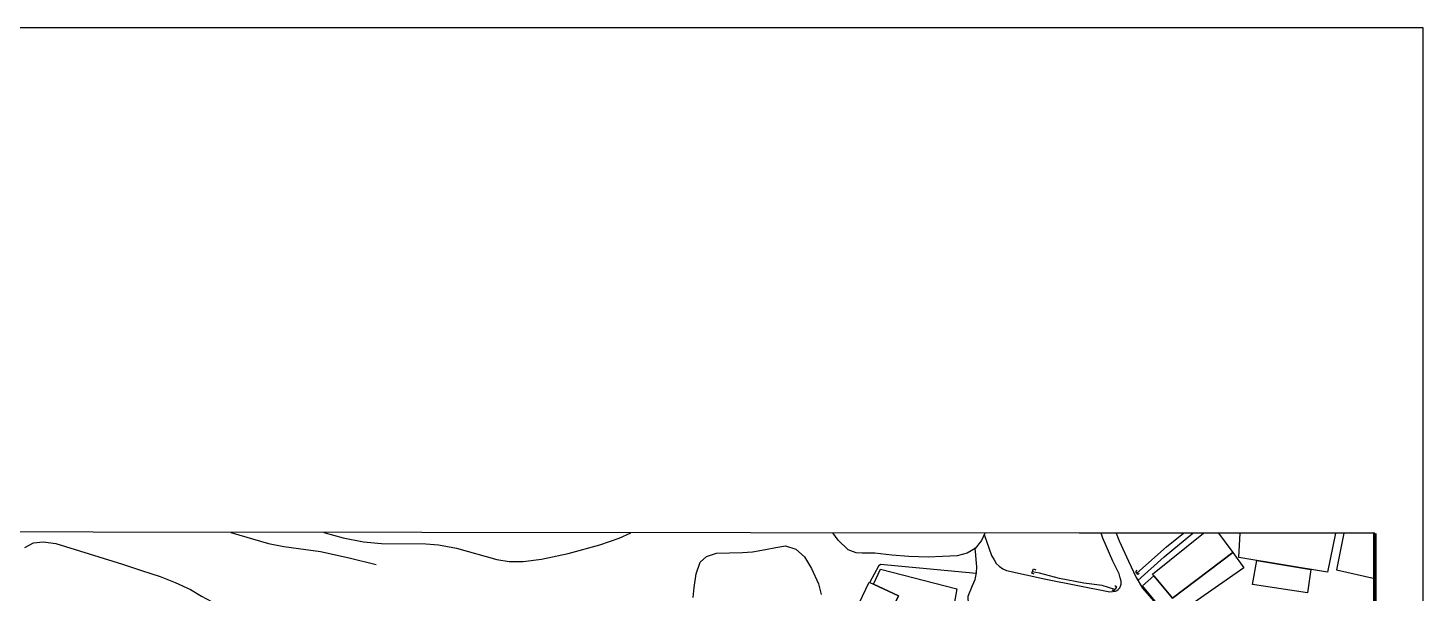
# Model space of a CAD drawing. Header units: millimetres. Extents: x 6886 to 7682, y 1103 to 1809.
# Drawn here: x 7493.2 to 7681.9, y 1542.6 to 1619.1 of the extents above; entities that cross this region are included whole.
import ezdxf
from ezdxf.xclip import XClip

# ---------------------------------------------------------------- set-up
doc = ezdxf.new("R2010")
doc.units = ezdxf.units.MM
doc.header["$LTSCALE"] = 10
doc.header["$MEASUREMENT"] = 0
doc.header["$XCLIPFRAME"] = 2
doc.linetypes.add('A-CENTR01', pattern=[2, 1.25, -0.25, 0.25, -0.25])
doc.layers.add('TN-MACL', color=6, linetype='A-CENTR01')
doc.layers.add('TZ-BASE', color=253, linetype='Continuous')
doc.layers.add('TX-PAPR', color=2, linetype='Continuous', plot=False)

# ---------------------------------------------------------------- blocks, each defined once
blk = doc.blocks.new('JD-FGHFFHHF5RSFGS')
at = {"layer": 'TZ-BASE'}
for points, elevation in [([(539.97, 81.72), (540.31, 81.69), (543.57, 81.14), (545.96, 80.53), (547.43, 79.97), (555.31, 76.17), (557.92, 75.13), (560.54, 74.41), (563.29, 73.87), (565.71, 73.65), (571.71, 73.6), (573.43, 73.48), (575.85, 73), (581.33, 71.46), (582.98, 71.19), (584.89, 71.23), (587.34, 71.52), (590.96, 72.31), (595.22, 73.45), (597.85, 74.35), (599.89, 75.3), (602.13, 76.66), (605.88, 79.15), (607.59, 79.99), (610.12, 80.78), (616.69, 82.48), (621.94, 84.1)], 45), ([(543.15, 75.81), (550.41, 73.63), (552.48, 73.23), (557.47, 72.56), (561.33, 71.7), (564.98, 70.79)], 44), ([(696.19, 76.56), (694.87, 70.1), (700.06, 68.93)], 44.26)]:
    blk.add_lwpolyline(points, dxfattribs=dict(at, elevation=elevation))
for points in [[(667.88, 69.61, 41.82), (671.89, 73.19, 42.14), (678.37, 78.41, 42.71), (679.1, 79.3, 42.75), (679.83, 80.55, 43.02), (680.77, 82.06, 43.34), (681.56, 83.14, 43.51), (682.7, 84.83, 43.68), (684.04, 87.25, 44.19), (685.11, 88.95, 44.45), (686, 90.24, 44.53), (686.97, 91.69, 44.54), (687.97, 93.2, 44.6), (688.57, 94.7, 44.7), (689.08, 96.16, 44.9), (689.61, 97.89, 45.04), (690.03, 99.49, 45.14), (690.42, 101.34, 45.17), (690.77, 102.94, 45.31), (691, 104.29, 45.34), (691.12, 105.61, 45.42), (691.17, 107.13, 45.44), (691.21, 108.97, 45.48), (691.27, 111.32, 45.62), (691.12, 113.83, 45.79), (690.76, 118.42, 46.18), (690.67, 120, 46.23), (690.6, 122.44, 46.28), (690.54, 124.32, 46.49), (690.62, 126.41, 46.7), (690.74, 128.78, 46.88), (690.84, 130, 46.95)], [(647.24, 74.88, 43.73), (648.23, 72.04, 42.65), (648.57, 71.44, 42.29), (648.86, 70.96, 42.34), (649.25, 70.56, 42.19), (649.73, 70.22, 42.14), (650.23, 69.99, 42.14), (655.58, 68.81, 41.87), (664.22, 67.09, 41.33), (664.98, 67.19, 41.32), (665.17, 67.28, 41.32), (665.35, 67.41, 41.33), (665.59, 67.66, 41.51), (665.72, 68.02, 41.68), (665.76, 68.16, 41.72), (665.77, 68.54, 41.81), (665.64, 69, 41.87), (665.47, 69.53, 41.98), (665.07, 70.35, 42.18), (664.63, 71.27, 42.37), (663.29, 74.36, 43.26), (662.27, 77.53, 43.65), (661.22, 81.35, 44.51), (660.97, 82.43, 44.72), (660.77, 83.56, 44.94), (660.77, 83.78, 44.95), (660.65, 84.76, 44.96), (660.58, 85.87, 45.01), (660.6, 85.97, 45.09), (661.39, 87.24, 45.2), (662.06, 86.68, 44.89), (662.22, 84.67, 44.42), (662.59, 82.85, 44.05), (662.82, 81.69, 43.69), (663.53, 79.61, 43.57), (664.5, 76.6, 43.21), (665.5, 73.99, 42.71), (666.73, 71.26, 42.08), (667.78, 69.04, 41.39), (668.66, 67.6, 41.66), (670.11, 65.89, 41.67)], [(668.02, 68.65, 41.46), (671.58, 71.82, 42.49), (678.18, 77.31, 42.77), (679.94, 78.65, 42.94), (680.98, 79.45, 43.03), (682.07, 79.95, 43.03), (683.13, 80.15, 42.86), (684.39, 80, 42.78), (685.67, 79.54, 42.68), (687.29, 79.23, 42.58), (691.9, 78.49, 42.59), (693.71, 78.33, 42.59), (695.8, 78.08, 42.59), (697.96, 77.86, 42.59), (700.07, 77.39, 42.59)], [(694.9, 75.7, 43.99), (693.66, 69.76, 43.9), (681.66, 71.73, 44.05), (681.99, 77.63, 44.06), (694.9, 75.7, 43.99)], [(678.18, 76.06, 44.48), (680.86, 72.45, 44.48), (672.72, 66.24, 44.39), (669.99, 69.49, 44.37), (678.18, 76.06, 44.48)], [(517.47, 73.09, 43.49), (518.64, 73.73, 43.49), (519.93, 73.89, 43.49), (521.64, 73.64, 43.49), (530.68, 70.86, 43.42), (533.26, 69.97, 43.35), (535.76, 69.18, 43.3), (537.8, 68.36, 43.29), (539.86, 67.44, 43.29), (541.37, 66.54, 43.29), (542.69, 65.81, 43.24), (544.15, 65.04, 43.21), (545.63, 64.41, 43.21), (547.42, 63.85, 43.16), (549.06, 63.51, 43.01), (549.79, 63.45, 43.02)], [(607.86, 66.34, 43.53), (608.01, 67.68, 43.61), (608.29, 69.53, 43.71), (608.8, 71.14, 43.72), (609.65, 71.88, 43.72), (611.02, 72.32, 43.72), (614.54, 72.43, 43.72), (615.9, 72.52, 43.72), (617.67, 72.85, 43.72), (619.04, 73.1, 43.72), (620.35, 73.32, 43.72), (621.76, 72.88, 43.72), (622.94, 71.86, 43.72), (623.88, 70.27, 43.59), (624.83, 68.19, 43.49), (625.19, 66.76, 43.49)], [(643.45, 62.65, 43.72), (645.21, 63.11, 42.43), (645.05, 66.5, 42.52), (645.63, 67.94, 42.65), (645.99, 68.76, 42.87), (646.19, 69.66, 43.16), (646.24, 70.5, 43.38), (646.16, 71.46, 43.52), (646.04, 72.59, 43.55), (645.96, 73.06, 43.57)], [(668.65, 67.93, 44.09), (670.18, 69.26, 44.37), (672.72, 66.24, 44.39), (680.86, 72.45, 44.48), (682.37, 70.36, 44.04), (674.15, 64.62, 43.81), (671.27, 64.78, 43.82), (668.65, 67.93, 44.09)], [(646.13, 69.58, 42.65), (633.21, 70.79, 42.65), (632.94, 70.58, 42.65), (631.76, 68.43, 42.65)], [(632.25, 68.15, 44.29), (633.2, 70.18, 44.05), (643.55, 67.51, 44.01), (642.82, 63.47, 44.16), (635.2, 65.64, 44.37), (635.65, 66.55, 44.37), (632.25, 68.15, 44.29)], [(654, 69.51, 42.07), (653.67, 69.65, 42.07), (653.89, 70.2, 42.07), (654.23, 70.1, 42.07)], [(668.21, 69.58, 41.82), (668.01, 69.44, 41.82), (667.72, 69.83, 41.81), (667.91, 70.02, 41.82)], [(683.54, 68.08, 44.27), (684.11, 71.33, 44.02), (691.43, 70.13, 43.92), (690.96, 66.99, 44.2), (683.54, 68.08, 44.27)], [(631.67, 68.42, 44.28), (635.65, 66.55, 44.37), (631.61, 58.17, 44.35), (627.71, 60.06, 44.26), (631.67, 68.42, 44.28)], [(664.92, 67.42, 41.36), (663.18, 67.97, 41.37), (660.73, 68.28, 41.5), (657.42, 68.92, 41.82), (654.71, 69.65, 41.92), (653.74, 69.81, 42.07)], [(664.48, 67.37, 41.35), (664.75, 67.24, 41.36), (665.19, 67.73, 41.34), (664.92, 67.91, 41.34)]]:
    blk.add_polyline3d(points, dxfattribs=at)
blk.add_polyline3d([(628.05, 87.49, 45.41), (634.27, 89.11, 45.36), (635.52, 89.42, 45.36), (636.56, 89.76, 45.25), (637.52, 90.12, 45.15), (637.84, 90.26, 45.15), (638.36, 90.43, 45.15), (638.75, 90.57, 45.15), (639.12, 90.72, 45.15), (640.06, 91, 45.15), (640.56, 90.93, 45.15), (641.51, 89.91, 45.13), (642.78, 88.27, 44.76), (643.99, 86.21, 44.38), (645.23, 83.8, 44.12), (646.25, 81.72, 44.16), (647.01, 79.75, 44.14), (647.35, 78.09, 43.76), (647.5, 76.56, 43.74), (647.43, 75.33, 43.73), (646.88, 74.05, 43.73), (646.01, 72.99, 43.73), (644.94, 72.33, 43.74), (643.56, 72, 43.75), (641.59, 71.87, 43.76), (639.65, 71.8, 43.86), (637.03, 71.88, 43.97), (634.72, 72.08, 44.15), (632.44, 72.33, 44.2), (630.73, 72.33, 44.2), (629.9, 72.39, 44.22), (628.81, 72.79, 44.3), (627.46, 74.11, 44.41), (626.18, 75.84, 44.59), (624.9, 77.88, 44.76), (623.69, 80.04, 44.87), (622.5, 82.23, 44.95), (621.97, 83.54, 45.01), (621.89, 84.69, 45.1), (622.32, 85.73, 45.2), (622.99, 86.39, 45.31), (623.66, 86.71, 45.33), (624.16, 86.92, 45.35), (624.28, 86.97, 45.34), (625, 87.11, 45.34), (625.65, 87.08, 45.34), (626.01, 87.05, 45.34)], close=True, dxfattribs=at)

msp = doc.modelspace()

# ---------------------------------------------------------------- linework, layer by layer
at = {"layer": 'TN-MACL', "const_width": 0.5}
msp.add_lwpolyline([(7675.22, 1400.66), (7675.36, 1550.66)], dxfattribs=at)
at = {"layer": 'TX-PAPR'}
msp.add_lwpolyline([(6885.89, 1103.05), (7681.89, 1103.05), (7681.89, 1619.05), (6885.89, 1619.05)], close=True, dxfattribs=at)
at = {"layer": 'TX-PAPR', "flags": 128}
msp.add_lwpolyline([(6976.58, 1400.62), (7235.32, 1401.05), (7635.22, 1400.66), (7675.22, 1400.66), (7675.36, 1550.66), (7635.36, 1550.66), (7235.27, 1551.05), (6974, 1550.62), (6976.58, 1400.62)], dxfattribs=at)

# ---------------------------------------------------------------- block references
at = {"layer": 'TZ-BASE'}
ref = msp.add_blockref('JD-FGHFFHHF5RSFGS', (6975.29, 1475.62), dxfattribs=at)
XClip(ref).set_block_clipping_path([(1.2904532464, -74.9979808822), (260.0220382386, -74.5728554974), (659.9232409142, -74.9611279262), (699.9238423978, -74.9611632133), (700.0694803054, 75.0388367882), (660.068878978, 75.0388013723), (259.9716238311, 75.4272641526), (-1.2904532465, 74.9979808817)])

doc.saveas('drawing.dxf')
